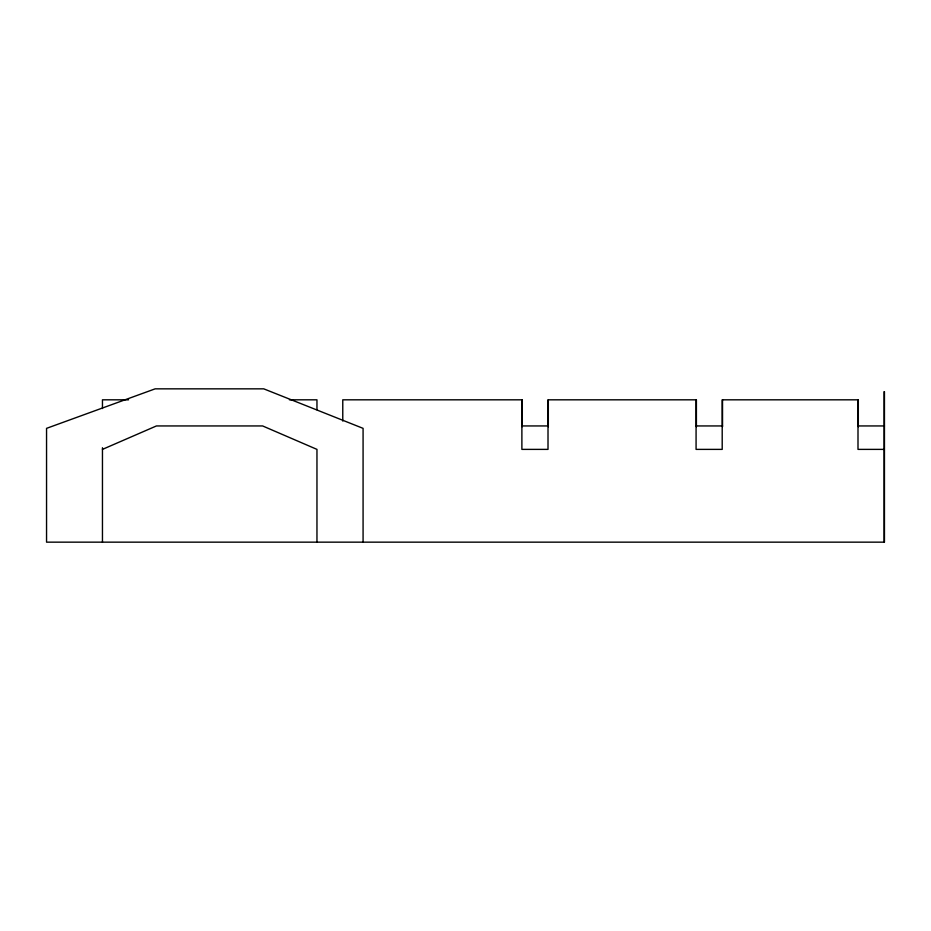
<?xml version="1.0" encoding="UTF-8"?>
<svg xmlns="http://www.w3.org/2000/svg" width="931" height="931" viewBox="0 0 931 931"><rect width="100%" height="100%" fill="white"/><g stroke="black" fill="none" stroke-linecap="round" stroke-linejoin="round"><path stroke-width="1.4" d="M102.457 449.382L156.443 425.944L262.623 425.944L316.959 449.382L316.959 542.156M128.548 399.818L102.457 399.818L102.457 408.534M289.425 399.818L316.959 399.818L316.959 409.733M521.884 425.944L548.324 425.944M696.074 425.944L722.526 425.944M857.998 425.944L884.45 425.944M884.136 449.382L857.998 449.382L857.998 399.818M884.45 391.637L884.45 542.156L46.55 542.156L46.55 428.353L155.151 388.844L263.752 388.844L363.078 428.353L363.078 542.156M884.136 391.637L884.136 542.156M858.324 426.724L858.324 399.818L722.2 399.818L722.2 449.382L696.074 449.382L696.074 399.818M722.526 399.818L722.526 426.724M696.4 426.724L696.4 399.818L548.01 399.818L548.01 449.382L521.884 449.382L521.884 399.818M548.324 399.818L548.324 426.724M522.198 426.724L522.198 399.818L342.771 399.818L342.771 421.056M102.457 447.753L102.457 542.156"/></g></svg>
